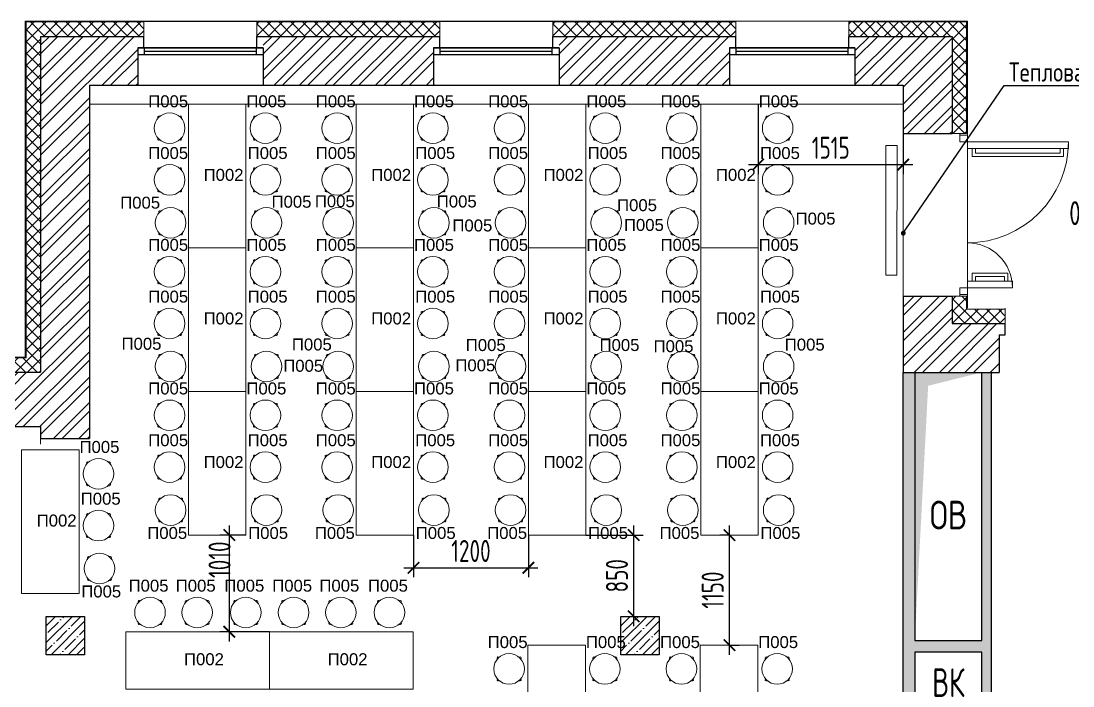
# Model space of a CAD drawing. Header units: millimetres. Extents: x -241391 to 8718866, y 0 to 143518.
# Drawn here: x -206697 to -195712, y 124075 to 131021 of the extents above; entities that cross this region are included whole.
import ezdxf
from ezdxf import colors
from ezdxf.entities.mleader import LeaderData, LeaderLine
from ezdxf.math import Vec2, Vec3

# ---------------------------------------------------------------- set-up
doc = ezdxf.new("R2010")
doc.units = ezdxf.units.MM
doc.header["$MEASUREMENT"] = 0
doc.linetypes.add('ADSK_Скрыто', pattern=[6, 3, -3])
doc.layers.get('0').update_dxf_attribs({"color": 250, "lineweight": 9})
for name, color, linetype, lineweight in [('АР_Двери', 5, 'Continuous', 18), ('АР_Колонны', 5, 'Continuous', 30), ('АР_Колонны Штрих', 250, 'Continuous', 5), ('АР_Навесной фасад', 5, 'Continuous', 5), ('АР_Отметки', 250, 'Continuous', 15), ('АР_Перегородки газоблок', 165, 'Continuous', 30), ('АР_Перегородки газоблок_Штрих', 165, 'Continuous', 5), ('АР_Подоконники', 163, 'Continuous', 9), ('АР_Сущ Несущая стена', 202, 'Continuous', 30), ('АР_тонкая линия', 250, 'Continuous', 0), ('АР_Утеплитель', 250, 'Continuous', 9), ('АР_Штриховка кирпич', 250, 'Continuous', 9), ('Спринклеры', 7, 'Continuous', 18), ('ТХ_пищеблок', 30, 'Continuous', 20)]:
    doc.layers.add(name, color=color, linetype=linetype, lineweight=lineweight)
for name, color, linetype in [('АР_новое окно', 160, 'Continuous'), ('АР_Отверстия', 251, 'Continuous'), ('ТХ_пищеблок_позиции', 5, 'Continuous')]:
    doc.layers.add(name, color=color, linetype=linetype)
doc.layers.add('ТХ_привязка ТХ', color=7, linetype='Continuous', true_color=0x163d5c)
doc.styles.add('Arial Narrow_6', font='ARIALN.TTF', dxfattribs={"width": 0.85, "height": 200})
doc.styles.add('ICOCPEUR', font='isocpeur.ttf')
doc.styles.add('ISOCPEUR', font='isocpeur.ttf', dxfattribs={"width": 0.7})
doc.styles.add('Standart Arial', font='arial.ttf', dxfattribs={"width": 0.7, "height": 250})
pattern_1 = [(45, (-1195763.57, 164426.86), (-132.58252, 132.58252), []), (45, (-1195675.18, 164426.86), (-132.58252, 132.58252), [])]

# ---------------------------------------------------------------- blocks, each defined once
blk = doc.blocks.new('*U144')
at = {"layer": 'АР_новое окно', "color": 253, "lineweight": 20}
for p, q in [((0, 1310), (-70, 1310)), ((0, 0), (-70, 0))]:
    blk.add_line(p, q, dxfattribs=at)
at = {"layer": 'АР_новое окно', "color": 253}
for p, q in [((-70, 1310), (-70, 0)), ((-70, 0), (-70, 1310)), ((0, 1240), (-70, 1240)), ((-35, 1240), (-35, 70)), ((0, 1310), (0, 0)), ((0, 70), (-70, 70))]:
    blk.add_line(p, q, dxfattribs=at)
blk = doc.blocks.new('_DotSmall')
at = {"color": 0, "linetype": 'ByBlock', "const_width": 0.5}
blk.add_lwpolyline([(-0.0625, 0, 1), (0.0625, 0, 1)], format="xyb", close=True, dxfattribs=at)
blk = doc.blocks.new('1700-2')
at = {"color": 253}
for points in [[(80, 1600), (0, 1600), (0, 1583), (80, 1583), (80, 1600)], [(0, 1583), (80, 1583), (80, 1513), (50, 1513), (50, 1513), (0, 1513), (0, 1583)], [(-386, 1443), (-421, 1443), (-421, 1358), (-50, 1358), (-50, 1443), (-85, 1443)], [(-386, 1443), (-386, 1393), (-85, 1393), (-85, 1443)], [(-970, 57), (-1005, 57), (-1005, 142), (-50, 142), (-50, 57), (-85, 57)], [(-970, 57), (-970, 107), (-85, 107), (-85, 57)], [(0, -83), (80, -83), (80, -13), (50, -13), (50, -13), (0, -13), (0, -83)], [(80, -100), (0, -100), (0, -83), (80, -83), (80, -100)]]:
    blk.add_lwpolyline(points, dxfattribs=at)
for points in [[(-471, 1443), (0, 1443), (0, 1513), (-471, 1513)], [(0, -13), (-1055, -13), (-1055, 57), (0, 57)]]:
    blk.add_lwpolyline(points, close=True, dxfattribs=at)
for centre, radius, start, end in [((0, 1513), 471, 180, 270), ((0, -13), 1055, 90, 180)]:
    blk.add_arc(centre, radius, start, end, dxfattribs=at)
blk = doc.blocks.new('_ArchTick')
at = {"color": 0, "linetype": 'ByBlock', "const_width": 0.15}
blk.add_lwpolyline([(-0.5, -0.5), (0.5, 0.5)], dxfattribs=at)
blk = doc.blocks.new('_Dot')
at = {"color": 0, "linetype": 'ByBlock', "lineweight": -2}
blk.add_line((-0.5, 0), (-1, 0), dxfattribs=at)
at = {"color": 0, "linetype": 'ByBlock', "const_width": 0.5}
blk.add_lwpolyline([(-0.25, 0, 1), (0.25, 0, 1)], format="xyb", close=True, dxfattribs=at)

msp = doc.modelspace()

# ---------------------------------------------------------------- hatches: boundary and pattern name
at = {"layer": 'АР_Колонны Штрих', "ltscale": 100}
h = msp.add_hatch(dxfattribs=at)
h.set_pattern_fill('ANSI35', color=256, scale=500)
h.set_pattern_definition([(45, (-1163486.01, 164672.16), (-88.388348, 88.388348), []), (45, (-1163397.63, 164672.16), (-88.388348, 88.388348), [156.25, -31.25, 0, -31.25])])
h.paths.add_polyline_path([(-206033.9, 124800.7), (-206433.9, 124800.7), (-206433.9, 124400.7), (-206033.9, 124400.7)])
h = msp.add_hatch(dxfattribs=at)
h.set_pattern_fill('ANSI35', color=256, scale=500)
h.set_pattern_definition([(45, (-1157486.01, 164672.16), (-88.388348, 88.388348), []), (45, (-1157397.63, 164672.16), (-88.388348, 88.388348), [156.25, -31.25, 0, -31.25])])
h.paths.add_polyline_path([(-200033.9, 124800.7), (-200433.9, 124800.7), (-200433.9, 124400.7), (-200033.9, 124400.7)])
at = {"layer": 'АР_Перегородки газоблок_Штрих', "ltscale": 100}
h = msp.add_hatch(dxfattribs=at)
h.set_pattern_fill('AR-CONC', color=256, scale=30)
h.set_pattern_definition([(50, (0, 0), (215.17805, -18.82564), [22.5, -247.5]), (355, (0, 0), (-41.6254, 225.65764), [18, -198]), (100.45144, (17.93, -1.57), (173.55265, 206.832), [19.12206, -210.34263]), (46.1842, (0, 60), (320.1724, -49.65578), [33.75, -371.25]), (96.63564, (26.68, 55.86), (280.3986, 292.2356), [28.6831, -315.51413]), (351.18416, (0, 60), (280.3986, 292.2356), [27, -297]), (21, (30, 45), (179.07212, -120.78567), [22.5, -247.5]), (326, (30, 45), (72.9946, 217.54501), [18, -198]), (71.45144, (44.92, 34.93), (252.06671, 96.75935), [19.12206, -210.34263]), (37.5, (0, 0), (3.647957, 99.868156), [0, -195.6, 0, -201, 0, -198.75]), (7.5, (0, 0), (78.92086, 118.323514), [0, -114.6, 0, -191.1, 0, -75.75]), (327.5, (-66.9, 0), (160.14673, -6.766462), [0, -75, 0, -234, 0, -310.5]), (317.5, (-96.9, 0), (174.95585, 30.031495), [0, -97.5, 0, -155.4, 0, -220.5])])
h.paths.add_polyline_path([(-197233.9, 124548.4), (-197363.9, 124548.4), (-197363.9, 124600.7), (-197483.9, 124600.7), (-197483.9, 121099.1, 0.0952513), (-197363.9, 121143.3), (-197363.9, 122020.3), (-197363.9, 122020.3), (-197233.9, 122020.3), (-197233.9, 122140.3), (-197364.1, 122140.3), (-197364.1, 122140.7), (-197364.1, 123640.7), (-197233.9, 123640.7), (-197233.9, 123760.7), (-197363.9, 123760.7), (-197363.9, 124428.4), (-197233.9, 124428.4)])
h.paths.add_polyline_path([(-196563.9, 124600.7), (-196663.9, 124600.7), (-196663.9, 124548.4), (-197233.9, 124548.4), (-197233.9, 124428.4), (-196663.9, 124428.4), (-196663.9, 123760.7), (-197233.9, 123760.7), (-197233.9, 123640.7), (-196764.1, 123640.7), (-196663.9, 123640.7), (-196663.9, 122140.3), (-196563.9, 122140.3)])
h.paths.add_polyline_path([(-196563.9, 127350.7), (-196663.9, 127350.7), (-196663.9, 124600.7), (-196563.9, 124600.7)])
h.paths.add_polyline_path([(-197363.9, 127350.7), (-197483.9, 127350.7), (-197483.9, 124600.7), (-197363.9, 124600.7)])
at = {"layer": 'АР_Утеплитель', "ltscale": 100}
h = msp.add_hatch(dxfattribs=at)
h.set_pattern_fill('ANSI37', color=256, scale=700)
h.set_pattern_definition([(45, (-1183783.89, 166752.83), (-61.871843, 61.871843), []), (135, (-1183783.89, 166752.83), (-61.871843, -61.871843), [])])
h.paths.add_polyline_path([(-205413.9, 130860.7), (-206493.9, 130860.7), (-206493.9, 127350.9), (-206793.9, 127350.9), (-206793.9, 127500.9), (-206643.9, 127500.9), (-206643.9, 131010.7), (-205413.9, 131010.7)])
h = msp.add_hatch(dxfattribs=at)
h.set_pattern_fill('ANSI37', color=256, scale=700)
h.set_pattern_definition([(45, (-1180693.89, 166752.83), (-61.871843, 61.871843), []), (135, (-1180693.89, 166752.83), (-61.871843, -61.871843), [])])
h.paths.add_polyline_path([(-202323.9, 130860.7), (-202323.9, 131010.7), (-204233.9, 131010.7), (-204233.9, 130860.7)])
h = msp.add_hatch(dxfattribs=at)
h.set_pattern_fill('ANSI37', color=256, scale=700)
h.set_pattern_definition([(45, (-1177603.89, 166752.83), (-61.871843, 61.871843), []), (135, (-1177603.89, 166752.83), (-61.871843, -61.871843), [])])
h.paths.add_polyline_path([(-201004.7, 130860.7), (-201004.7, 131010.7), (-201143.9, 131010.7), (-201143.9, 130860.7)])
h.paths.add_polyline_path([(-201004.7, 131010.7), (-201004.7, 130860.7), (-199233.9, 130860.7), (-199233.9, 131010.7)])
h = msp.add_hatch(dxfattribs=at)
h.set_pattern_fill('ANSI37', color=256, scale=700)
h.set_pattern_definition([(45, (-1174788.89, 163752.83), (-61.871843, 61.871843), []), (135, (-1174788.89, 163752.83), (-61.871843, -61.871843), [])])
h.paths.add_polyline_path([(-196823.9, 128145.9), (-196973.9, 128145.9), (-196973.9, 127860.7), (-196418.9, 127860.7), (-196418.9, 128010.7), (-196823.9, 128010.7)])
h.paths.add_polyline_path([(-196973.9, 129845.9), (-196823.9, 129845.9), (-196823.9, 131010.7), (-198053.9, 131010.7), (-198053.9, 130860.7), (-196973.9, 130860.7)])
at = {"layer": 'АР_Штриховка кирпич', "ltscale": 100}
h = msp.add_hatch(dxfattribs=at)
h.set_pattern_fill('ANSI32', color=256, scale=500)
h.set_pattern_definition([(45, (-1204773.57, 167426.86), (-132.58252, 132.58252), []), (45, (-1204685.18, 167426.86), (-132.58252, 132.58252), [])])
h.paths.add_polyline_path([(-205478.9, 130860.7), (-206493.9, 130860.7), (-206493.9, 127350.9), (-206793.9, 127350.9), (-206793.9, 126784), (-206493.9, 126784), (-206493.9, 126660.7), (-205983.9, 126660.7), (-205983.9, 130350.7), (-205478.9, 130350.7)])
h = msp.add_hatch(dxfattribs=at)
h.set_pattern_fill('ANSI32', color=256, scale=500)
h.set_pattern_definition([(45, (-1202448.57, 167426.86), (-132.58252, 132.58252), []), (45, (-1202360.18, 167426.86), (-132.58252, 132.58252), [])])
h.paths.add_polyline_path([(-202388.9, 130860.7), (-204168.9, 130860.7), (-204168.9, 130350.7), (-202388.9, 130350.7)])
h = msp.add_hatch(dxfattribs=at)
h.set_pattern_fill('ANSI32', color=256, scale=500)
h.set_pattern_definition([(45, (-1199358.57, 167426.86), (-132.58252, 132.58252), []), (45, (-1199270.18, 167426.86), (-132.58252, 132.58252), [])])
h.paths.add_polyline_path([(-199298.9, 130860.7), (-201078.9, 130860.7), (-201078.9, 130350.7), (-199298.9, 130350.7)])
h = msp.add_hatch(dxfattribs=at)
h.set_pattern_fill('ANSI32', color=256, scale=500)
h.set_pattern_definition(pattern_1)
h.paths.add_polyline_path([(-196973.9, 130860.7), (-196973.9, 130339.6), (-196973.9, 129845.9), (-197483.9, 129845.9), (-197483.9, 130350.7), (-197988.9, 130350.7), (-197988.9, 130860.7)])
h = msp.add_hatch(dxfattribs=at)
h.set_pattern_fill('ANSI32', color=256, scale=500)
h.set_pattern_definition(pattern_1)
h.paths.add_polyline_path([(-196483.9, 127860.7), (-196973.9, 127860.7), (-196973.9, 128145.9), (-197483.9, 128145.9), (-197483.9, 127350.7), (-196483.9, 127350.7)])
at = {"layer": 'Спринклеры', "linetype": 'ADSK_Скрыто', "lineweight": 9}
msp.add_hatch(color=256, dxfattribs=at).paths.add_polyline_path([(-197363.9, 124550.7), (-197223.9, 127210.7), (-196663.9, 127350.7), (-197363.9, 127350.7), (-197363.9, 126011.5)])

# ---------------------------------------------------------------- linework, layer by layer
at = {"layer": 'АР_Колонны', "ltscale": 100}
for points in [[(-206433.9, 124800.7), (-206033.9, 124800.7), (-206033.9, 124400.7), (-206433.9, 124400.7)], [(-200433.9, 124800.7), (-200033.9, 124800.7), (-200033.9, 124400.7), (-200433.9, 124400.7)]]:
    msp.add_lwpolyline(points, close=True, dxfattribs=at)
at = {"layer": 'АР_Навесной фасад', "ltscale": 100}
for p, q in [((-206653.9, 131020.7), (-206653.9, 127510.9)), ((-206643.9, 131010.7), (-206643.9, 127500.9)), ((-206643.9, 131010.7), (-205413.9, 131010.7)), ((-204233.9, 131010.7), (-202323.9, 131010.7)), ((-201143.9, 131010.7), (-200701.1, 131010.7)), ((-200764.7, 131020.7), (-196813.9, 131020.7)), ((-200764.7, 131010.7), (-199233.9, 131010.7)), ((-198053.9, 131010.7), (-196823.9, 131010.7)), ((-196823.9, 131010.7), (-196823.9, 129845.9)), ((-196813.9, 131020.7), (-196813.9, 129845.9)), ((-196823.9, 128145.9), (-196823.9, 128010.7)), ((-196813.9, 128145.9), (-196813.9, 128020.7)), ((-196823.9, 128010.7), (-196418.9, 128010.7))]:
    msp.add_line(p, q, dxfattribs=at)
for points in [[(-205413.9, 130860.7), (-205413.9, 131020.7)], [(-204233.9, 130860.7), (-204233.9, 131020.7)], [(-202323.9, 130860.7), (-202323.9, 131020.7)], [(-201143.9, 130860.7), (-201143.9, 131020.7)], [(-199233.9, 130860.7), (-199233.9, 131020.7)], [(-198053.9, 130860.7), (-198053.9, 131020.7)], [(-196973.9, 129845.9), (-196813.9, 129845.9)], [(-196973.9, 128145.9), (-196813.9, 128145.9)], [(-196418.9, 127860.7), (-196418.9, 128020.7)], [(-206793.9, 127510.9), (-206653.9, 127510.9)], [(-206793.9, 127500.9), (-206643.9, 127500.9)]]:
    msp.add_lwpolyline(points, dxfattribs=at)
at = {"layer": 'АР_новое окно'}
for p, q in [((-206653.9, 131020.7), (-202323.9, 131020.7)), ((-202323.9, 131020.7), (-200701.1, 131020.7)), ((-205478.9, 130350.7), (-204168.9, 130350.7)), ((-202388.9, 130350.7), (-201078.9, 130350.7)), ((-199298.9, 130350.7), (-197988.9, 130350.7))]:
    msp.add_line(p, q, dxfattribs=at)
at = {"layer": 'АР_Перегородки газоблок', "ltscale": 100}
for points in [[(-197483.9, 118520.7), (-197483.9, 127350.7)], [(-197363.9, 127350.7), (-197363.9, 126452)], [(-197363.9, 127350.7), (-197363.9, 124548.4)], [(-196663.9, 124548.4), (-196663.9, 127350.7)], [(-196563.9, 122140.3), (-196563.9, 127350.7)], [(-197363.9, 124548.4), (-196663.9, 124548.4)], [(-197363.9, 124428.4), (-197363.9, 123760.7)], [(-196663.9, 124428.4), (-197363.9, 124428.4)], [(-196663.9, 123760.7), (-196663.9, 124428.4)]]:
    msp.add_lwpolyline(points, dxfattribs=at)
at = {"layer": 'АР_Подоконники', "ltscale": 100}
for p, q in [((-205983.9, 130150.7), (-197483.9, 130150.7)), ((-206493.9, 126660.7), (-206493.9, 126598.9))]:
    msp.add_line(p, q, dxfattribs=at)
at = {"layer": 'АР_Сущ Несущая стена', "ltscale": 100}
for p, q in [((-206493.9, 130860.7), (-206493.9, 127350.9)), ((-206493.9, 130860.7), (-205413.9, 130860.7)), ((-205413.9, 130741.8), (-205413.9, 130860.7)), ((-204233.9, 130860.7), (-202323.9, 130860.7)), ((-204233.9, 130741.8), (-204233.9, 130860.7)), ((-202323.9, 130741.8), (-202323.9, 130860.7)), ((-201143.9, 130860.7), (-199233.9, 130860.7)), ((-201143.9, 130741.8), (-201143.9, 130860.7)), ((-199233.9, 130741.8), (-199233.9, 130860.7)), ((-198053.9, 130860.7), (-196973.9, 130860.7)), ((-198053.9, 130741.8), (-198053.9, 130860.7)), ((-196973.9, 130860.7), (-196973.9, 129845.9)), ((-205478.9, 130741.8), (-205478.9, 130350.7)), ((-205478.9, 130741.8), (-205413.9, 130741.8)), ((-204233.9, 130741.8), (-204168.9, 130741.8)), ((-204168.9, 130741.8), (-204168.9, 130350.7)), ((-202388.9, 130741.8), (-202388.9, 130350.7)), ((-202388.9, 130741.8), (-202323.9, 130741.8)), ((-201143.9, 130741.8), (-201078.9, 130741.8)), ((-201078.9, 130741.8), (-201078.9, 130350.7)), ((-199298.9, 130741.8), (-199298.9, 130350.7)), ((-199298.9, 130741.8), (-199233.9, 130741.8)), ((-198053.9, 130741.8), (-197988.9, 130741.8)), ((-197988.9, 130741.8), (-197988.9, 130350.7)), ((-205983.9, 130350.7), (-205983.9, 126660.7)), ((-205983.9, 130350.7), (-205478.9, 130350.7)), ((-204168.9, 130350.7), (-202388.9, 130350.7)), ((-201078.9, 130350.7), (-199298.9, 130350.7)), ((-197988.9, 130350.7), (-197483.9, 130350.7)), ((-197483.9, 130350.7), (-197483.9, 129845.9)), ((-197483.9, 129845.9), (-196973.9, 129845.9)), ((-197483.9, 128145.9), (-197483.9, 127350.7)), ((-197483.9, 128145.9), (-196973.9, 128145.9)), ((-196973.9, 128145.9), (-196973.9, 127860.7)), ((-196973.9, 127860.7), (-196418.9, 127860.7)), ((-196418.9, 127741.8), (-196418.9, 127860.7)), ((-196483.9, 127741.8), (-196483.9, 127350.7)), ((-196483.9, 127741.8), (-196418.9, 127741.8)), ((-197483.9, 127350.7), (-196483.9, 127350.7)), ((-206493.9, 126784), (-206493.9, 126660.7)), ((-206493.9, 126660.7), (-205983.9, 126660.7))]:
    msp.add_line(p, q, dxfattribs=at)
for points in [[(-206793.9, 127350.9), (-206493.9, 127350.9)], [(-206793.9, 126784), (-206493.9, 126784)]]:
    msp.add_lwpolyline(points, dxfattribs=at)
at = {"layer": 'АР_тонкая линия', "ltscale": 100}
for points in [[(-197483.9, 129845.9), (-197483.9, 128145.9)], [(-196813.9, 129845.9), (-196813.9, 128145.9)]]:
    msp.add_lwpolyline(points, dxfattribs=at)
at = {"layer": 'ТХ_пищеблок'}
for p, q in [((-197664.7, 129721.4), (-197666.9, 128364.2)), ((-197548.6, 129721.4), (-197664.7, 129721.4)), ((-197550.8, 128364.2), (-197548.6, 129721.4)), ((-197666.9, 128364.2), (-197550.8, 128364.2))]:
    msp.add_line(p, q, dxfattribs=at)
at = {"layer": 'ТХ_пищеблок', "ltscale": 0.1}
for points in [[(-204348.9, 128650.7), (-204348.9, 130150.7), (-204948.9, 130150.7), (-204948.9, 128650.7)], [(-202598.9, 128650.7), (-202598.9, 130150.7), (-203198.9, 130150.7), (-203198.9, 128650.7)], [(-200798.9, 128650.7), (-200798.9, 130150.7), (-201398.9, 130150.7), (-201398.9, 128650.7)], [(-198998.9, 128650.7), (-198998.9, 130150.7), (-199598.9, 130150.7), (-199598.9, 128650.7)], [(-204348.9, 127150.7), (-204348.9, 128650.7), (-204948.9, 128650.7), (-204948.9, 127150.7)], [(-202598.9, 127150.7), (-202598.9, 128650.7), (-203198.9, 128650.7), (-203198.9, 127150.7)], [(-200798.9, 127150.7), (-200798.9, 128650.7), (-201398.9, 128650.7), (-201398.9, 127150.7)], [(-198998.9, 127150.7), (-198998.9, 128650.7), (-199598.9, 128650.7), (-199598.9, 127150.7)], [(-204348.9, 125650.7), (-204348.9, 127150.7), (-204948.9, 127150.7), (-204948.9, 125650.7)], [(-202598.9, 125650.7), (-202598.9, 127150.7), (-203198.9, 127150.7), (-203198.9, 125650.7)], [(-200798.9, 125650.7), (-200798.9, 127150.7), (-201398.9, 127150.7), (-201398.9, 125650.7)], [(-198998.9, 125650.7), (-198998.9, 127150.7), (-199598.9, 127150.7), (-199598.9, 125650.7)], [(-206092.1, 125039.7), (-206092.1, 126539.7), (-206692.1, 126539.7), (-206692.1, 125039.7)], [(-205603.9, 124040.6), (-204103.9, 124040.6), (-204103.9, 124640.6), (-205603.9, 124640.6)], [(-204103.9, 124040.6), (-202603.9, 124040.6), (-202603.9, 124640.6), (-204103.9, 124640.6)], [(-200803.9, 123001.4), (-200803.9, 124501.4), (-201403.9, 124501.4), (-201403.9, 123001.4)], [(-199003.9, 123001.4), (-199003.9, 124501.4), (-199603.9, 124501.4), (-199603.9, 123001.4)]]:
    msp.add_lwpolyline(points, close=True, dxfattribs=at)
at = {"layer": 'ТХ_пищеблок'}
for centre in [(-205145.6, 129901.8, 0), (-204145.6, 129901.8, 0), (-203395.6, 129901.8, 0), (-202395.6, 129901.8, 0), (-201595.6, 129901.8, 0), (-200595.6, 129901.8, 0), (-199795.6, 129901.8, 0), (-198795.6, 129901.8, 0), (-205145.6, 129361, 0), (-204145.6, 129361, 0), (-203395.6, 129361, 0), (-202395.6, 129361, 0), (-201595.6, 129361, 0), (-200595.6, 129361, 0), (-199795.6, 129361, 0), (-198795.6, 129361, 0), (-205135.2, 128912.3, 0), (-204135.2, 128912.3, 0), (-203385.2, 128912.3, 0), (-202385.2, 128912.3, 0), (-201585.2, 128912.3, 0), (-200585.2, 128912.3, 0), (-199785.2, 128912.3, 0), (-198785.2, 128912.3, 0), (-205145.6, 128401.8, 0), (-204145.6, 128401.8, 0), (-203395.6, 128401.8, 0), (-202395.6, 128401.8, 0), (-201595.6, 128401.8, 0), (-200595.6, 128401.8, 0), (-199795.6, 128401.8, 0), (-198795.6, 128401.8, 0), (-205145.6, 127861, 0), (-204145.6, 127861, 0), (-203395.6, 127861, 0), (-202395.6, 127861, 0), (-201595.6, 127861, 0), (-200595.6, 127861, 0), (-199795.6, 127861, 0), (-198795.6, 127861, 0), (-205135.2, 127412.3, 0), (-204135.2, 127412.3, 0), (-203385.2, 127412.3, 0), (-202385.2, 127412.3, 0), (-201585.2, 127412.3, 0), (-200585.2, 127412.3, 0), (-199785.2, 127412.3, 0), (-198785.2, 127412.3, 0), (-205145.6, 126901.8, 0), (-204145.6, 126901.8, 0), (-203395.6, 126901.8, 0), (-202395.6, 126901.8, 0), (-201595.6, 126901.8, 0), (-200595.6, 126901.8, 0), (-199795.6, 126901.8, 0), (-198795.6, 126901.8, 0), (-205888.7, 126290.8, 0), (-205145.6, 126361, 0), (-204145.6, 126361, 0), (-203395.6, 126361, 0), (-202395.6, 126361, 0), (-201595.6, 126361, 0), (-200595.6, 126361, 0), (-199795.6, 126361, 0), (-198795.6, 126361, 0), (-205135.2, 125912.3, 0), (-204135.2, 125912.3, 0), (-203385.2, 125912.3, 0), (-202385.2, 125912.3, 0), (-201585.2, 125912.3, 0), (-200585.2, 125912.3, 0), (-199785.2, 125912.3, 0), (-198785.2, 125912.3, 0), (-205888.7, 125750, 0), (-205878.4, 125301.2, 0), (-205350.6, 124841.7, 0), (-204858.2, 124841.7, 0), (-204350.6, 124841.7, 0), (-203850.6, 124841.7, 0), (-203358.2, 124841.7, 0), (-202850.6, 124841.7, 0), (-201600.6, 124252.5, 0), (-200600.6, 124252.5, 0), (-199800.6, 124252.5, 0), (-198800.6, 124252.5, 0)]:
    msp.add_circle(centre, 160, dxfattribs=at)
for centre, start, end in [((-205258.7, 130014.9, 0), 42.8509, 227.1491), ((-205032.4, 130014.9, 0), 312.8509, 137.1491), ((-204258.7, 130014.9, 0), 42.8509, 227.1491), ((-204032.4, 130014.9, 0), 312.8509, 137.1491), ((-203508.7, 130014.9, 0), 42.8509, 227.1491), ((-203282.4, 130014.9, 0), 312.8509, 137.1491), ((-202508.7, 130014.9, 0), 42.8509, 227.1491), ((-202282.4, 130014.9, 0), 312.8509, 137.1491), ((-201708.7, 130014.9, 0), 42.8509, 227.1491), ((-201482.4, 130014.9, 0), 312.8509, 137.1491), ((-200708.7, 130014.9, 0), 42.8509, 227.1491), ((-200482.4, 130014.9, 0), 312.8509, 137.1491), ((-199908.7, 130014.9, 0), 42.8509, 227.1491), ((-199682.4, 130014.9, 0), 312.8509, 137.1491), ((-198908.7, 130014.9, 0), 42.8509, 227.1491), ((-198682.4, 130014.9, 0), 312.8509, 137.1491), ((-205258.7, 129788.6, 0), 132.8509, 317.1491), ((-205032.4, 129788.6, 0), 222.8509, 47.1491), ((-204258.7, 129788.6, 0), 132.8509, 317.1491), ((-204032.4, 129788.6, 0), 222.8509, 47.1491), ((-203508.7, 129788.6, 0), 132.8509, 317.1491), ((-203282.4, 129788.6, 0), 222.8509, 47.1491), ((-202508.7, 129788.6, 0), 132.8509, 317.1491), ((-202282.4, 129788.6, 0), 222.8509, 47.1491), ((-201708.7, 129788.6, 0), 132.8509, 317.1491), ((-201482.4, 129788.6, 0), 222.8509, 47.1491), ((-200708.7, 129788.6, 0), 132.8509, 317.1491), ((-200482.4, 129788.6, 0), 222.8509, 47.1491), ((-199908.7, 129788.6, 0), 132.8509, 317.1491), ((-199682.4, 129788.6, 0), 222.8509, 47.1491), ((-198908.7, 129788.6, 0), 132.8509, 317.1491), ((-198682.4, 129788.6, 0), 222.8509, 47.1491), ((-205258.7, 129474.2, 0), 42.8509, 227.1491), ((-205032.4, 129474.2, 0), 312.8509, 137.1491), ((-204258.7, 129474.2, 0), 42.8509, 227.1491), ((-204032.4, 129474.2, 0), 312.8509, 137.1491), ((-203508.7, 129474.2, 0), 42.8509, 227.1491), ((-203282.4, 129474.2, 0), 312.8509, 137.1491), ((-202508.7, 129474.2, 0), 42.8509, 227.1491), ((-202282.4, 129474.2, 0), 312.8509, 137.1491), ((-201708.7, 129474.2, 0), 42.8509, 227.1491), ((-201482.4, 129474.2, 0), 312.8509, 137.1491), ((-200708.7, 129474.2, 0), 42.8509, 227.1491), ((-200482.4, 129474.2, 0), 312.8509, 137.1491), ((-199908.7, 129474.2, 0), 42.8509, 227.1491), ((-199682.4, 129474.2, 0), 312.8509, 137.1491), ((-198908.7, 129474.2, 0), 42.8509, 227.1491), ((-198682.4, 129474.2, 0), 312.8509, 137.1491), ((-205258.7, 129247.9, 0), 132.8509, 317.1491), ((-205032.4, 129247.9, 0), 222.8509, 47.1491), ((-204258.7, 129247.9, 0), 132.8509, 317.1491), ((-204032.4, 129247.9, 0), 222.8509, 47.1491), ((-203508.7, 129247.9, 0), 132.8509, 317.1491), ((-203282.4, 129247.9, 0), 222.8509, 47.1491), ((-202508.7, 129247.9, 0), 132.8509, 317.1491), ((-202282.4, 129247.9, 0), 222.8509, 47.1491), ((-201708.7, 129247.9, 0), 132.8509, 317.1491), ((-201482.4, 129247.9, 0), 222.8509, 47.1491), ((-200708.7, 129247.9, 0), 132.8509, 317.1491), ((-200482.4, 129247.9, 0), 222.8509, 47.1491), ((-199908.7, 129247.9, 0), 132.8509, 317.1491), ((-199682.4, 129247.9, 0), 222.8509, 47.1491), ((-198908.7, 129247.9, 0), 132.8509, 317.1491), ((-198682.4, 129247.9, 0), 222.8509, 47.1491), ((-205248.3, 129025.4, 0), 42.8509, 227.1491), ((-205022.1, 129025.4, 0), 312.8509, 137.1491), ((-204248.3, 129025.4, 0), 42.8509, 227.1491), ((-204022.1, 129025.4, 0), 312.8509, 137.1491), ((-203498.3, 129025.4, 0), 42.8509, 227.1491), ((-203272.1, 129025.4, 0), 312.8509, 137.1491), ((-202498.3, 129025.4, 0), 42.8509, 227.1491), ((-202272.1, 129025.4, 0), 312.8509, 137.1491), ((-201698.3, 129025.4, 0), 42.8509, 227.1491), ((-201472.1, 129025.4, 0), 312.8509, 137.1491), ((-200698.3, 129025.4, 0), 42.8509, 227.1491), ((-200472.1, 129025.4, 0), 312.8509, 137.1491), ((-199898.3, 129025.4, 0), 42.8509, 227.1491), ((-199672.1, 129025.4, 0), 312.8509, 137.1491), ((-198898.3, 129025.4, 0), 42.8509, 227.1491), ((-198672.1, 129025.4, 0), 312.8509, 137.1491), ((-205248.3, 128799.1, 0), 132.8509, 317.1491), ((-205022.1, 128799.1, 0), 222.8509, 47.1491), ((-204248.3, 128799.1, 0), 132.8509, 317.1491), ((-204022.1, 128799.1, 0), 222.8509, 47.1491), ((-203498.3, 128799.1, 0), 132.8509, 317.1491), ((-203272.1, 128799.1, 0), 222.8509, 47.1491), ((-202498.3, 128799.1, 0), 132.8509, 317.1491), ((-202272.1, 128799.1, 0), 222.8509, 47.1491), ((-201698.3, 128799.1, 0), 132.8509, 317.1491), ((-201472.1, 128799.1, 0), 222.8509, 47.1491), ((-200698.3, 128799.1, 0), 132.8509, 317.1491), ((-200472.1, 128799.1, 0), 222.8509, 47.1491), ((-199898.3, 128799.1, 0), 132.8509, 317.1491), ((-199672.1, 128799.1, 0), 222.8509, 47.1491), ((-198898.3, 128799.1, 0), 132.8509, 317.1491), ((-198672.1, 128799.1, 0), 222.8509, 47.1491), ((-205258.7, 128514.9, 0), 42.8509, 227.1491), ((-205032.4, 128514.9, 0), 312.8509, 137.1491), ((-204258.7, 128514.9, 0), 42.8509, 227.1491), ((-204032.4, 128514.9, 0), 312.8509, 137.1491), ((-203508.7, 128514.9, 0), 42.8509, 227.1491), ((-203282.4, 128514.9, 0), 312.8509, 137.1491), ((-202508.7, 128514.9, 0), 42.8509, 227.1491), ((-202282.4, 128514.9, 0), 312.8509, 137.1491), ((-201708.7, 128514.9, 0), 42.8509, 227.1491), ((-201482.4, 128514.9, 0), 312.8509, 137.1491), ((-200708.7, 128514.9, 0), 42.8509, 227.1491), ((-200482.4, 128514.9, 0), 312.8509, 137.1491), ((-199908.7, 128514.9, 0), 42.8509, 227.1491), ((-199682.4, 128514.9, 0), 312.8509, 137.1491), ((-198908.7, 128514.9, 0), 42.8509, 227.1491), ((-198682.4, 128514.9, 0), 312.8509, 137.1491), ((-205258.7, 128288.6, 0), 132.8509, 317.1491), ((-205032.4, 128288.6, 0), 222.8509, 47.1491), ((-204258.7, 128288.6, 0), 132.8509, 317.1491), ((-204032.4, 128288.6, 0), 222.8509, 47.1491), ((-203508.7, 128288.6, 0), 132.8509, 317.1491), ((-203282.4, 128288.6, 0), 222.8509, 47.1491), ((-202508.7, 128288.6, 0), 132.8509, 317.1491), ((-202282.4, 128288.6, 0), 222.8509, 47.1491), ((-201708.7, 128288.6, 0), 132.8509, 317.1491), ((-201482.4, 128288.6, 0), 222.8509, 47.1491), ((-200708.7, 128288.6, 0), 132.8509, 317.1491), ((-200482.4, 128288.6, 0), 222.8509, 47.1491), ((-199908.7, 128288.6, 0), 132.8509, 317.1491), ((-199682.4, 128288.6, 0), 222.8509, 47.1491), ((-198908.7, 128288.6, 0), 132.8509, 317.1491), ((-198682.4, 128288.6, 0), 222.8509, 47.1491), ((-205258.7, 127974.2, 0), 42.8509, 227.1491), ((-205032.4, 127974.2, 0), 312.8509, 137.1491), ((-204258.7, 127974.2, 0), 42.8509, 227.1491), ((-204032.4, 127974.2, 0), 312.8509, 137.1491), ((-203508.7, 127974.2, 0), 42.8509, 227.1491), ((-203282.4, 127974.2, 0), 312.8509, 137.1491), ((-202508.7, 127974.2, 0), 42.8509, 227.1491), ((-202282.4, 127974.2, 0), 312.8509, 137.1491), ((-201708.7, 127974.2, 0), 42.8509, 227.1491), ((-201482.4, 127974.2, 0), 312.8509, 137.1491), ((-200708.7, 127974.2, 0), 42.8509, 227.1491), ((-200482.4, 127974.2, 0), 312.8509, 137.1491), ((-199908.7, 127974.2, 0), 42.8509, 227.1491), ((-199682.4, 127974.2, 0), 312.8509, 137.1491), ((-198908.7, 127974.2, 0), 42.8509, 227.1491), ((-198682.4, 127974.2, 0), 312.8509, 137.1491), ((-205258.7, 127747.9, 0), 132.8509, 317.1491), ((-205032.4, 127747.9, 0), 222.8509, 47.1491), ((-204258.7, 127747.9, 0), 132.8509, 317.1491), ((-204032.4, 127747.9, 0), 222.8509, 47.1491), ((-203508.7, 127747.9, 0), 132.8509, 317.1491), ((-203282.4, 127747.9, 0), 222.8509, 47.1491), ((-202508.7, 127747.9, 0), 132.8509, 317.1491), ((-202282.4, 127747.9, 0), 222.8509, 47.1491), ((-201708.7, 127747.9, 0), 132.8509, 317.1491), ((-201482.4, 127747.9, 0), 222.8509, 47.1491), ((-200708.7, 127747.9, 0), 132.8509, 317.1491), ((-200482.4, 127747.9, 0), 222.8509, 47.1491), ((-199908.7, 127747.9, 0), 132.8509, 317.1491), ((-199682.4, 127747.9, 0), 222.8509, 47.1491), ((-198908.7, 127747.9, 0), 132.8509, 317.1491), ((-198682.4, 127747.9, 0), 222.8509, 47.1491), ((-205248.3, 127525.4, 0), 42.8509, 227.1491), ((-205022.1, 127525.4, 0), 312.8509, 137.1491), ((-204248.3, 127525.4, 0), 42.8509, 227.1491), ((-204022.1, 127525.4, 0), 312.8509, 137.1491), ((-203498.3, 127525.4, 0), 42.8509, 227.1491), ((-203272.1, 127525.4, 0), 312.8509, 137.1491), ((-202498.3, 127525.4, 0), 42.8509, 227.1491), ((-202272.1, 127525.4, 0), 312.8509, 137.1491), ((-201698.3, 127525.4, 0), 42.8509, 227.1491), ((-201472.1, 127525.4, 0), 312.8509, 137.1491), ((-200698.3, 127525.4, 0), 42.8509, 227.1491), ((-200472.1, 127525.4, 0), 312.8509, 137.1491), ((-199898.3, 127525.4, 0), 42.8509, 227.1491), ((-199672.1, 127525.4, 0), 312.8509, 137.1491), ((-198898.3, 127525.4, 0), 42.8509, 227.1491), ((-198672.1, 127525.4, 0), 312.8509, 137.1491), ((-205248.3, 127299.1, 0), 132.8509, 317.1491), ((-205022.1, 127299.1, 0), 222.8509, 47.1491), ((-204248.3, 127299.1, 0), 132.8509, 317.1491), ((-204022.1, 127299.1, 0), 222.8509, 47.1491), ((-203498.3, 127299.1, 0), 132.8509, 317.1491), ((-203272.1, 127299.1, 0), 222.8509, 47.1491), ((-202498.3, 127299.1, 0), 132.8509, 317.1491), ((-202272.1, 127299.1, 0), 222.8509, 47.1491), ((-201698.3, 127299.1, 0), 132.8509, 317.1491), ((-201472.1, 127299.1, 0), 222.8509, 47.1491), ((-200698.3, 127299.1, 0), 132.8509, 317.1491), ((-200472.1, 127299.1, 0), 222.8509, 47.1491), ((-199898.3, 127299.1, 0), 132.8509, 317.1491), ((-199672.1, 127299.1, 0), 222.8509, 47.1491), ((-198898.3, 127299.1, 0), 132.8509, 317.1491), ((-198672.1, 127299.1, 0), 222.8509, 47.1491), ((-205258.7, 127014.9, 0), 42.8509, 227.1491), ((-205032.4, 127014.9, 0), 312.8509, 137.1491), ((-204258.7, 127014.9, 0), 42.8509, 227.1491), ((-204032.4, 127014.9, 0), 312.8509, 137.1491), ((-203508.7, 127014.9, 0), 42.8509, 227.1491), ((-203282.4, 127014.9, 0), 312.8509, 137.1491), ((-202508.7, 127014.9, 0), 42.8509, 227.1491), ((-202282.4, 127014.9, 0), 312.8509, 137.1491), ((-201708.7, 127014.9, 0), 42.8509, 227.1491), ((-201482.4, 127014.9, 0), 312.8509, 137.1491), ((-200708.7, 127014.9, 0), 42.8509, 227.1491), ((-200482.4, 127014.9, 0), 312.8509, 137.1491), ((-199908.7, 127014.9, 0), 42.8509, 227.1491), ((-199682.4, 127014.9, 0), 312.8509, 137.1491), ((-198908.7, 127014.9, 0), 42.8509, 227.1491), ((-198682.4, 127014.9, 0), 312.8509, 137.1491), ((-205258.7, 126788.6, 0), 132.8509, 317.1491), ((-205032.4, 126788.6, 0), 222.8509, 47.1491), ((-204258.7, 126788.6, 0), 132.8509, 317.1491), ((-204032.4, 126788.6, 0), 222.8509, 47.1491), ((-203508.7, 126788.6, 0), 132.8509, 317.1491), ((-203282.4, 126788.6, 0), 222.8509, 47.1491), ((-202508.7, 126788.6, 0), 132.8509, 317.1491), ((-202282.4, 126788.6, 0), 222.8509, 47.1491), ((-201708.7, 126788.6, 0), 132.8509, 317.1491), ((-201482.4, 126788.6, 0), 222.8509, 47.1491), ((-200708.7, 126788.6, 0), 132.8509, 317.1491), ((-200482.4, 126788.6, 0), 222.8509, 47.1491), ((-199908.7, 126788.6, 0), 132.8509, 317.1491), ((-199682.4, 126788.6, 0), 222.8509, 47.1491), ((-198908.7, 126788.6, 0), 132.8509, 317.1491), ((-198682.4, 126788.6, 0), 222.8509, 47.1491), ((-205258.7, 126474.2, 0), 42.8509, 227.1491), ((-205032.4, 126474.2, 0), 312.8509, 137.1491), ((-204258.7, 126474.2, 0), 42.8509, 227.1491), ((-204032.4, 126474.2, 0), 312.8509, 137.1491), ((-203508.7, 126474.2, 0), 42.8509, 227.1491), ((-203282.4, 126474.2, 0), 312.8509, 137.1491), ((-202508.7, 126474.2, 0), 42.8509, 227.1491), ((-202282.4, 126474.2, 0), 312.8509, 137.1491), ((-201708.7, 126474.2, 0), 42.8509, 227.1491), ((-201482.4, 126474.2, 0), 312.8509, 137.1491), ((-200708.7, 126474.2, 0), 42.8509, 227.1491), ((-200482.4, 126474.2, 0), 312.8509, 137.1491), ((-199908.7, 126474.2, 0), 42.8509, 227.1491), ((-199682.4, 126474.2, 0), 312.8509, 137.1491), ((-198908.7, 126474.2, 0), 42.8509, 227.1491), ((-198682.4, 126474.2, 0), 312.8509, 137.1491), ((-206001.9, 126403.9, 0), 42.8509, 227.1491), ((-205775.6, 126403.9, 0), 312.8509, 137.1491), ((-205258.7, 126247.9, 0), 132.8509, 317.1491), ((-205032.4, 126247.9, 0), 222.8509, 47.1491), ((-204258.7, 126247.9, 0), 132.8509, 317.1491), ((-204032.4, 126247.9, 0), 222.8509, 47.1491), ((-203508.7, 126247.9, 0), 132.8509, 317.1491), ((-203282.4, 126247.9, 0), 222.8509, 47.1491), ((-202508.7, 126247.9, 0), 132.8509, 317.1491), ((-202282.4, 126247.9, 0), 222.8509, 47.1491), ((-201708.7, 126247.9, 0), 132.8509, 317.1491), ((-201482.4, 126247.9, 0), 222.8509, 47.1491), ((-200708.7, 126247.9, 0), 132.8509, 317.1491), ((-200482.4, 126247.9, 0), 222.8509, 47.1491), ((-199908.7, 126247.9, 0), 132.8509, 317.1491), ((-199682.4, 126247.9, 0), 222.8509, 47.1491), ((-198908.7, 126247.9, 0), 132.8509, 317.1491), ((-198682.4, 126247.9, 0), 222.8509, 47.1491), ((-206001.9, 126177.6, 0), 132.8509, 317.1491), ((-205775.6, 126177.6, 0), 222.8509, 47.1491), ((-205248.3, 126025.4, 0), 42.8509, 227.1491), ((-205022.1, 126025.4, 0), 312.8509, 137.1491), ((-204248.3, 126025.4, 0), 42.8509, 227.1491), ((-204022.1, 126025.4, 0), 312.8509, 137.1491), ((-203498.3, 126025.4, 0), 42.8509, 227.1491), ((-203272.1, 126025.4, 0), 312.8509, 137.1491), ((-202498.3, 126025.4, 0), 42.8509, 227.1491), ((-202272.1, 126025.4, 0), 312.8509, 137.1491), ((-201698.3, 126025.4, 0), 42.8509, 227.1491), ((-201472.1, 126025.4, 0), 312.8509, 137.1491), ((-200698.3, 126025.4, 0), 42.8509, 227.1491), ((-200472.1, 126025.4, 0), 312.8509, 137.1491), ((-199898.3, 126025.4, 0), 42.8509, 227.1491), ((-199672.1, 126025.4, 0), 312.8509, 137.1491), ((-198898.3, 126025.4, 0), 42.8509, 227.1491), ((-198672.1, 126025.4, 0), 312.8509, 137.1491), ((-206001.9, 125863.2, 0), 42.8509, 227.1491), ((-205775.6, 125863.2, 0), 312.8509, 137.1491), ((-205248.3, 125799.1, 0), 132.8509, 317.1491), ((-205022.1, 125799.1, 0), 222.8509, 47.1491), ((-204248.3, 125799.1, 0), 132.8509, 317.1491), ((-204022.1, 125799.1, 0), 222.8509, 47.1491), ((-203498.3, 125799.1, 0), 132.8509, 317.1491), ((-203272.1, 125799.1, 0), 222.8509, 47.1491), ((-202498.3, 125799.1, 0), 132.8509, 317.1491), ((-202272.1, 125799.1, 0), 222.8509, 47.1491), ((-201698.3, 125799.1, 0), 132.8509, 317.1491), ((-201472.1, 125799.1, 0), 222.8509, 47.1491), ((-200698.3, 125799.1, 0), 132.8509, 317.1491), ((-200472.1, 125799.1, 0), 222.8509, 47.1491), ((-199898.3, 125799.1, 0), 132.8509, 317.1491), ((-199672.1, 125799.1, 0), 222.8509, 47.1491), ((-198898.3, 125799.1, 0), 132.8509, 317.1491), ((-198672.1, 125799.1, 0), 222.8509, 47.1491), ((-206001.9, 125636.9, 0), 132.8509, 317.1491), ((-205775.6, 125636.9, 0), 222.8509, 47.1491), ((-205991.5, 125414.4, 0), 42.8509, 227.1491), ((-205765.2, 125414.4, 0), 312.8509, 137.1491), ((-205991.5, 125188.1, 0), 132.8509, 317.1491), ((-205765.2, 125188.1, 0), 222.8509, 47.1491), ((-205463.7, 124954.9, 0), 42.8509, 227.1491), ((-205237.4, 124954.9, 0), 312.8509, 137.1491), ((-204971.3, 124954.9, 0), 42.8509, 227.1491), ((-204745.1, 124954.9, 0), 312.8509, 137.1491), ((-204463.7, 124954.9, 0), 42.8509, 227.1491), ((-204237.4, 124954.9, 0), 312.8509, 137.1491), ((-203963.7, 124954.9, 0), 42.8509, 227.1491), ((-203737.4, 124954.9, 0), 312.8509, 137.1491), ((-203471.3, 124954.9, 0), 42.8509, 227.1491), ((-203245.1, 124954.9, 0), 312.8509, 137.1491), ((-202963.7, 124954.9, 0), 42.8509, 227.1491), ((-202737.4, 124954.9, 0), 312.8509, 137.1491), ((-205463.7, 124728.6, 0), 132.8509, 317.1491), ((-205237.4, 124728.6, 0), 222.8509, 47.1491), ((-204971.3, 124728.6, 0), 132.8509, 317.1491), ((-204745.1, 124728.6, 0), 222.8509, 47.1491), ((-204463.7, 124728.6, 0), 132.8509, 317.1491), ((-204237.4, 124728.6, 0), 222.8509, 47.1491), ((-203963.7, 124728.6, 0), 132.8509, 317.1491), ((-203737.4, 124728.6, 0), 222.8509, 47.1491), ((-203471.3, 124728.6, 0), 132.8509, 317.1491), ((-203245.1, 124728.6, 0), 222.8509, 47.1491), ((-202963.7, 124728.6, 0), 132.8509, 317.1491), ((-202737.4, 124728.6, 0), 222.8509, 47.1491), ((-201713.7, 124365.6, 0), 42.8509, 227.1491), ((-201487.4, 124365.6, 0), 312.8509, 137.1491), ((-200713.7, 124365.6, 0), 42.8509, 227.1491), ((-200487.4, 124365.6, 0), 312.8509, 137.1491), ((-199913.7, 124365.6, 0), 42.8509, 227.1491), ((-199687.4, 124365.6, 0), 312.8509, 137.1491), ((-198913.7, 124365.6, 0), 42.8509, 227.1491), ((-198687.4, 124365.6, 0), 312.8509, 137.1491), ((-201713.7, 124139.3, 0), 132.8509, 317.1491), ((-201487.4, 124139.3, 0), 222.8509, 47.1491), ((-200713.7, 124139.3, 0), 132.8509, 317.1491), ((-200487.4, 124139.3, 0), 222.8509, 47.1491), ((-199913.7, 124139.3, 0), 132.8509, 317.1491), ((-199687.4, 124139.3, 0), 222.8509, 47.1491), ((-198913.7, 124139.3, 0), 132.8509, 317.1491), ((-198687.4, 124139.3, 0), 222.8509, 47.1491)]:
    msp.add_arc(centre, 12, start, end, dxfattribs=at)
at = {"layer": 'ТХ_привязка ТХ', "ltscale": 100}
for p, q in [((-198998.9, 130150.7), (-198998.9, 129421.7)), ((-197483.9, 130150.7), (-197483.9, 129421.7)), ((-199098.9, 129521.7), (-197383.9, 129521.7)), ((-204522.2, 125750.7), (-204522.2, 124540.6)), ((-200299.2, 124700.7), (-200299.2, 125750.7)), ((-199298.9, 124401.4), (-199298.9, 125750.7)), ((-204348.9, 125650.7), (-204622.2, 125650.7)), ((-202598.9, 125650.7), (-202598.9, 125209.6)), ((-201398.9, 125650.7), (-201398.9, 125209.6)), ((-200798.9, 125650.7), (-200199.2, 125650.7)), ((-199298.9, 125650.7), (-199398.9, 125650.7)), ((-202698.9, 125309.6), (-201298.9, 125309.6)), ((-200433.9, 124800.7), (-200199.2, 124800.7)), ((-204103.9, 124640.6), (-204622.2, 124640.6)), ((-199303.9, 124501.4), (-199198.9, 124501.4))]:
    msp.add_line(p, q, dxfattribs=at)

# ---------------------------------------------------------------- block references
at = {"layer": 'АР_Двери', "lineweight": 30, "ltscale": 100, "rotation": 180}
msp.add_blockref('1700-2', (-196813.9, 129745.9), dxfattribs=at)
at = {"layer": 'АР_новое окно', "xscale": -1, "rotation": 90}
for p in [(-204168.9, 130671.8), (-201078.9, 130671.8), (-197988.9, 130671.8)]:
    msp.add_blockref('*U144', p, dxfattribs=at)
at = {"layer": 'ТХ_привязка ТХ', "ltscale": 100, "xscale": 120, "yscale": 120, "zscale": 120}
for p, rotation in [((-198998.9, 129521.7), 180), ((-204522.2, 125650.7), 90), ((-200299.2, 125650.7), 90), ((-199298.9, 125650.7), 90), ((-202598.9, 125309.6), 180), ((-200299.2, 124800.7), 270), ((-204522.2, 124640.6), 270), ((-199298.9, 124501.4), 270)]:
    msp.add_blockref('_ArchTick', p, dxfattribs=dict(at, rotation=rotation))
for p in [(-197483.9, 129521.7), (-201398.9, 125309.6)]:
    msp.add_blockref('_ArchTick', p, dxfattribs=at)

# ---------------------------------------------------------------- texts
at = {"layer": 'АР_Отверстия', "ltscale": 100, "char_height": 300, "attachment_point": 5, "line_spacing_factor": 0.7, "style": 'ICOCPEUR'}
for s, insert in [('\\A1;{\\W0.8;ОВ}', (-197012.4, 125859.7)), ('\\A1;{\\W0.7;ВК}', (-197013.5, 124109.4))]:
    msp.add_mtext(s, dxfattribs=dict(at, insert=insert))
at = {"layer": 'ТХ_пищеблок_позиции', "style": 'Standart Arial'}
for s, p in [('П005', (-205369.1, 130119.9, -1.1)), ('П005', (-204343.6, 130119.9, -1.1)), ('П005', (-203619.1, 130119.9, -1.1)), ('П005', (-202593.6, 130119.9, -1.1)), ('П005', (-201819.1, 130119.9, -1.1)), ('П005', (-200793.6, 130119.9, -1.1)), ('П005', (-200019.1, 130119.9, -1.1)), ('П005', (-198993.6, 130119.9, -1.1)), ('П005', (-205369.1, 129579.2, -1.1)), ('П005', (-204330.5, 129579.2, -1.1)), ('П005', (-203619.1, 129579.2, -1.1)), ('П005', (-202580.5, 129579.2, -1.1)), ('П005', (-201819.1, 129579.2, -1.1)), ('П005', (-200780.5, 129579.2, -1.1)), ('П005', (-200019.1, 129579.2, -1.1)), ('П005', (-198980.5, 129579.2, -1.1)), ('П002', (-204790.6, 129351.3, -1.1)), ('П002', (-203040.6, 129351.3, -1.1)), ('П002', (-201240.6, 129351.3, -1.1)), ('П002', (-199440.6, 129351.3, -1.1)), ('П005', (-204081.2, 129070.6, -1.1)), ('П005', (-203629.2, 129076, -1.1)), ('П005', (-202355.6, 129073.5, -1.1)), ('П005', (-205661.9, 129060.8, -1.1)), ('П005', (-200472.9, 129034.8, -1.1)), ('П005', (-198608.5, 128894.2, -1.1)), ('П005', (-202192.4, 128822.7, -1.1)), ('П005', (-200401.2, 128828.1, -1.1)), ('П005', (-205369.1, 128619.9, -1.1)), ('П005', (-204343.6, 128619.9, -1.1)), ('П005', (-203619.1, 128619.9, -1.1)), ('П005', (-202593.6, 128619.9, -1.1)), ('П005', (-201819.1, 128619.9, -1.1)), ('П005', (-200793.6, 128619.9, -1.1)), ('П005', (-200019.1, 128619.9, -1.1)), ('П005', (-198993.6, 128619.9, -1.1)), ('П005', (-205369.1, 128079.2, -1.1)), ('П005', (-204330.5, 128079.2, -1.1)), ('П005', (-203619.1, 128079.2, -1.1)), ('П005', (-202580.5, 128079.2, -1.1)), ('П005', (-201819.1, 128079.2, -1.1)), ('П005', (-200780.5, 128079.2, -1.1)), ('П005', (-200019.1, 128079.2, -1.1)), ('П005', (-198980.5, 128079.2, -1.1)), ('П002', (-204790.6, 127851.3, -1.1)), ('П002', (-203040.6, 127851.3, -1.1)), ('П002', (-201240.6, 127851.3, -1.1)), ('П002', (-199440.6, 127851.3, -1.1)), ('П005', (-205647.8, 127586.8, -1.1)), ('П005', (-203868.9, 127579.5, -1.1)), ('П005', (-202052.6, 127573.2, -1.1)), ('П005', (-200655.7, 127573.6, -1.1)), ('П005', (-200091.6, 127561.4, -1.1)), ('П005', (-198721.4, 127578.1, -1.1)), ('П005', (-203959, 127357, -1.1)), ('П005', (-202161.5, 127361.6, -1.1)), ('П005', (-205369.1, 127119.9, -1.1)), ('П005', (-204343.6, 127119.9, -1.1)), ('П005', (-203619.1, 127119.9, -1.1)), ('П005', (-202593.6, 127119.9, -1.1)), ('П005', (-201819.1, 127119.9, -1.1)), ('П005', (-200793.6, 127119.9, -1.1)), ('П005', (-200019.1, 127119.9, -1.1)), ('П005', (-198993.6, 127119.9, -1.1)), ('П005', (-205369.1, 126579.2, -1.1)), ('П005', (-204330.5, 126579.2, -1.1)), ('П005', (-203619.1, 126579.2, -1.1)), ('П005', (-202580.5, 126579.2, -1.1)), ('П005', (-201819.1, 126579.2, -1.1)), ('П005', (-200780.5, 126579.2, -1.1)), ('П005', (-200019.1, 126579.2, -1.1)), ('П005', (-198980.5, 126579.2, -1.1)), ('П005', (-206086.8, 126508.9, -1.1)), ('П002', (-204790.6, 126351.3, -1.1)), ('П002', (-203040.6, 126351.3, -1.1)), ('П002', (-201240.6, 126351.3, -1.1)), ('П002', (-199440.6, 126351.3, -1.1)), ('П005', (-206073.7, 125968.1, -1.1)), ('П002', (-206533.8, 125740.3, -1.1)), ('П005', (-205379.2, 125610.4, -1.1)), ('П005', (-204325.3, 125610.4, -1.1)), ('П005', (-203629.2, 125610.4, -1.1)), ('П005', (-202575.3, 125610.4, -1.1)), ('П005', (-201829.2, 125610.4, -1.1)), ('П005', (-200775.3, 125610.4, -1.1)), ('П005', (-200029.2, 125610.4, -1.1)), ('П005', (-198975.3, 125610.4, -1.1)), ('П005', (-205574.1, 125059.8, -1.1)), ('П005', (-205081.7, 125059.8, -1.1)), ('П005', (-204574.1, 125059.8, -1.1)), ('П005', (-204074.1, 125059.8, -1.1)), ('П005', (-203581.7, 125059.8, -1.1)), ('П005', (-203074.1, 125059.8, -1.1)), ('П005', (-206068.4, 124999.4, -1.1)), ('П005', (-201824.1, 124470.6, -1.1)), ('П005', (-200798.6, 124470.6, -1.1)), ('П005', (-200024.1, 124470.6, -1.1)), ('П005', (-198998.6, 124470.6, -1.1)), ('П002', (-204995.6, 124291.3, -1.1)), ('П002', (-203495.6, 124291.3, -1.1))]:
    msp.add_text(s, height=125, dxfattribs=at).set_placement(p)
at = {"layer": 'ТХ_привязка ТХ', "ltscale": 100, "char_height": 230, "attachment_point": 5, "style": 'ISOCPEUR'}
for s, insert in [('\\A1;1515', (-198241.4, 129696.7)), ('\\A1;1200', (-201998.9, 125484.6))]:
    msp.add_mtext(s, dxfattribs=dict(at, insert=insert))
at = {"layer": 'ТХ_привязка ТХ', "ltscale": 100, "char_height": 230, "attachment_point": 5, "rotation": 90, "style": 'ISOCPEUR'}
for s, insert in [('\\A1;1010', (-204624.5, 125393.4)), ('\\A1;850', (-200474.2, 125225.7)), ('\\A1;1150', (-199473.9, 125076))]:
    msp.add_mtext(s, dxfattribs=dict(at, insert=insert))

# ---------------------------------------------------------------- leaders
at = {"layer": 'АР_Отметки'}
ml = msp.add_multileader_mtext('Standard', dxfattribs=at)
ml.set_content('0,000', color=256, style='ISOCPEUR')
ml.set_leader_properties(color=256, linetype='Continuous', lineweight=-1)
ml.set_arrow_properties(name='DOTSMALL')
ml.build(insert=Vec2(0, 0))
ml.multileader.update_dxf_attribs({"has_text_frame": 1, "text_left_attachment_type": 4, "text_right_attachment_type": 4, "dogleg_length": 100, "arrow_head_size": 180})
ctx = ml.context
ctx.base_point, ctx.char_height, ctx.arrow_head_size, ctx.landing_gap_size, ctx.plane_origin = Vec3(-195801, 128738.8, 0), 250, 180, 50, Vec3(-194859.4, 127451.9, 0)
ctx.left_attachment, ctx.right_attachment = 4, 4
notes = []
notes.append((ctx, [(0, (0, 0, 0), (0, 0), (1, 0), 1, [])]))
ctx.mtext.insert, ctx.mtext.width, ctx.mtext.defined_height, ctx.mtext.line_spacing_style, ctx.mtext.flow_direction = Vec3(-195751, 129138.8, 0), 599.198, 407.5, 2, 5
at = {"layer": 'ТХ_привязка ТХ'}
ml = msp.add_multileader_mtext('Standard', dxfattribs=at)
ml.set_content('{\\fISOCPEUR|b0|i0|c204|p34;\\W0.8;Тепловая завеса}', color=256, style='Arial Narrow_6')
ml.set_leader_properties()
ml.set_arrow_properties(name='DOT')
ml.build(insert=Vec2(0, 0))
ml.multileader.update_dxf_attribs({"text_left_attachment_type": 6, "text_right_attachment_type": 6, "dogleg_length": 50, "arrow_head_size": 50})
ctx = ml.context
ctx.base_point, ctx.char_height, ctx.arrow_head_size, ctx.landing_gap_size, ctx.plane_origin = Vec3(-196381.5, 130347.7), 200, 50, 0.09, Vec3(-189069.3, 167371.5)
ctx.left_attachment, ctx.right_attachment = 6, 6
notes.append((ctx, [(0, (1, 1, 0), (-196431.5, 130347.7), (1, 0), 50, [(0, [(-197483.9, 128803.9)], 0, [])])]))
ctx.mtext.insert, ctx.mtext.width, ctx.mtext.defined_height, ctx.mtext.flow_direction = Vec3(-196381.4, 130587.7), 4921.798, 5836.6, 5
for ctx, leaders in notes:
    for number, flags, end, landing, length, lines in leaders:
        leader = LeaderData()
        leader.index, (leader.has_last_leader_line, leader.has_dogleg_vector, leader.attachment_direction) = number, flags
        leader.last_leader_point, leader.dogleg_vector, leader.dogleg_length = Vec3(end), Vec3(landing), length
        for number, points, colour, breaks in lines:
            line = LeaderLine()
            line.index, line.vertices, line.color, line.breaks = number, Vec3.list(points), colors.encode_raw_color(colour), breaks
            leader.lines.append(line)
        ctx.leaders.append(leader)

doc.saveas('drawing.dxf')
